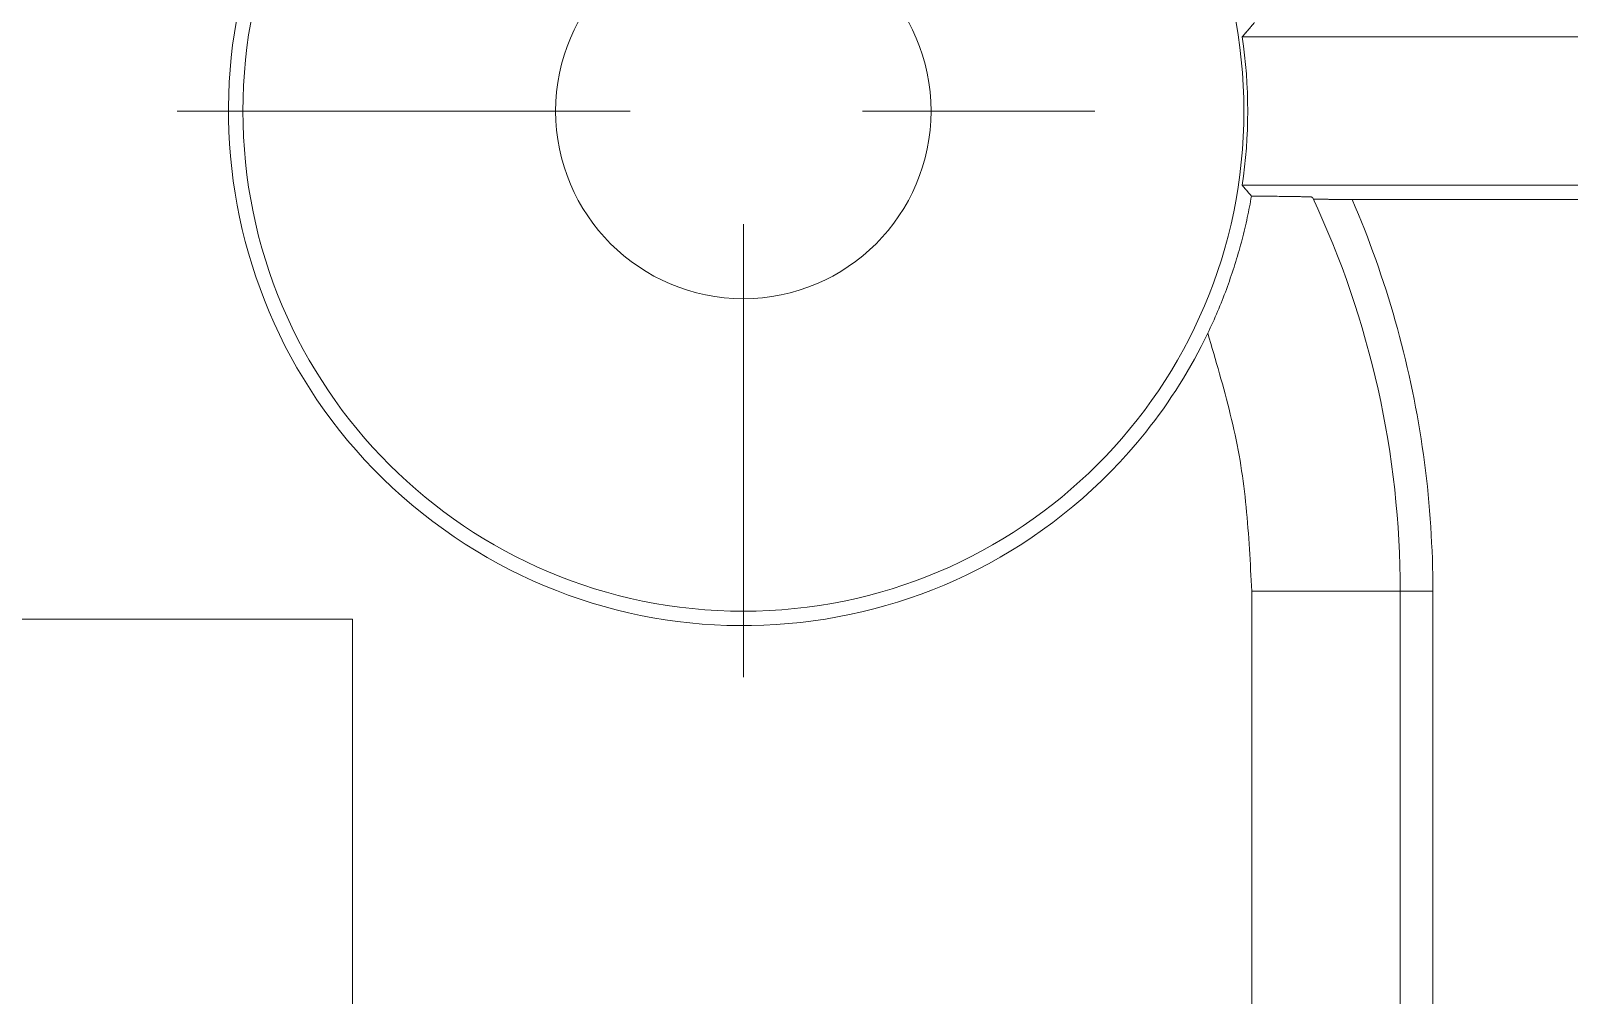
# Model space of a CAD drawing. Header units: inches. Extents: x 0 to 40, y 35.9 to 64.1.
# Drawn here: x 28.512 to 29.175, y 52.401 to 52.817 of the extents above; entities that cross this region are included whole.
import ezdxf

# ---------------------------------------------------------------- set-up
doc = ezdxf.new("R2010")
doc.units = ezdxf.units.IN
doc.header["$MEASUREMENT"] = 0
doc.linetypes.add('AI-Linetype-24', pattern=[0.421007, 0.194993, -0.075338, 0.075338, -0.075338])
doc.linetypes.add('AI-Linetype-25', pattern=[0.421007, 0.194993, -0.075338, 0.075338, -0.075338])
doc.layers.add('2', color=7, linetype='Continuous')

# ---------------------------------------------------------------- blocks, each defined once
blk = doc.blocks.new('block 1930')
at = {"layer": '2', "color": 7, "lineweight": 18, "true_color": 0xffffff}
blk.add_lwpolyline([(29.10182, 49.70666), (29.10182, 52.57552)], dxfattribs=at)
blk = doc.blocks.new('block 1939')
at = {"layer": '2', "color": 7, "lineweight": 18, "true_color": 0xffffff}
blk.add_lwpolyline([(29.03788, 52.57552), (29.10182, 52.57552)], dxfattribs=at)
blk = doc.blocks.new('block 1965')
at = {"layer": '2', "color": 7, "lineweight": 18, "true_color": 0xffffff}
blk.add_lwpolyline([(29.03382, 52.75023), (29.31449, 52.75023)], dxfattribs=at)
blk = doc.blocks.new('block 1988')
at = {"layer": '2', "color": 7, "lineweight": 18, "true_color": 0xffffff}
blk.add_lwpolyline([(29.11585, 52.57552), (29.10182, 52.57552)], dxfattribs=at)
blk = doc.blocks.new('block 2017')
at = {"layer": '2', "color": 7, "lineweight": 18, "true_color": 0xffffff}
blk.add_lwpolyline([(24.94886, 52.56344), (28.65083, 52.56344)], dxfattribs=at)
blk = doc.blocks.new('block 2044')
at = {"layer": '2', "color": 7, "lineweight": 18, "true_color": 0xffffff}
blk.add_lwpolyline([(29.03788, 52.57552), (29.03788, 49.70666)], dxfattribs=at)
blk = doc.blocks.new('block 2057')
at = {"layer": '2', "color": 7, "lineweight": 18, "true_color": 0xffffff}
blk.add_lwpolyline([(29.11585, 52.57552), (29.11585, 49.70666)], dxfattribs=at)
blk = doc.blocks.new('block 2069')
at = {"layer": '2', "color": 7, "lineweight": 18, "true_color": 0xffffff}
blk.add_lwpolyline([(28.65083, 49.53455), (28.65083, 52.56344)], dxfattribs=at)
blk = doc.blocks.new('block 2232')
at = {"layer": '2', "color": 7, "lineweight": 18, "true_color": 0xffffff}
blk.add_lwpolyline([(29.03382, 52.81418), (29.28844, 52.81418)], dxfattribs=at)
blk = doc.blocks.new('block 2280')
at = {"layer": '2', "color": 7, "lineweight": 18, "true_color": 0xffffff}
blk.add_open_spline([(29.03451, 52.7822), (29.03451, 52.90116), (28.93808, 52.99759), (28.81912, 52.99759), (28.70016, 52.99759), (28.60373, 52.90116), (28.60373, 52.7822), (28.60373, 52.66325), (28.70016, 52.56682), (28.81912, 52.56682), (28.93808, 52.56682), (29.03451, 52.66325), (29.03451, 52.7822), (29.03451, 52.7822), (29.03451, 52.7822), (29.03451, 52.7822)], degree=3, knots=[0, 0, 0, 0, 1, 1, 1, 2, 2, 2, 3, 3, 3, 4, 4, 4, 5, 5, 5, 5], dxfattribs=at)
blk = doc.blocks.new('block 2304')
at = {"layer": '2', "color": 7, "lineweight": 18, "true_color": 0xffffff}
blk.add_open_spline([(28.81764, 53.31743), (29.20159, 53.26953), (29.48971, 52.94316), (29.48967, 52.55626)], degree=3, dxfattribs=at)
blk = doc.blocks.new('block 2305')
at = {"layer": '2', "color": 7, "lineweight": 18, "true_color": 0xffffff}
blk.add_open_spline([(29.10182, 52.57552), (29.10182, 52.63415), (29.0889, 52.69206), (29.06403, 52.74515)], degree=3, dxfattribs=at)
blk = doc.blocks.new('block 2322')
at = {"layer": '2', "color": 7, "lineweight": 18, "true_color": 0xffffff}
blk.add_open_spline([(29.03382, 52.75023), (29.03695, 52.77142), (29.03695, 52.79297), (29.03382, 52.81418)], degree=3, dxfattribs=at)
blk = doc.blocks.new('block 2329')
at = {"layer": '2', "color": 7, "lineweight": 18, "true_color": 0xffffff}
blk.add_open_spline([(28.6459, 52.9204), (28.56959, 52.82475), (28.58527, 52.68533), (28.6809, 52.609), (28.77657, 52.53268), (28.916, 52.54833), (28.9923, 52.64399), (29.00278, 52.65711), (29.01173, 52.67139), (29.01897, 52.68653)], degree=3, knots=[0, 0, 0, 0, 1, 1, 1, 2, 2, 2, 3, 3, 3, 3], dxfattribs=at)
blk = doc.blocks.new('block 2351')
at = {"layer": '2', "color": 7, "lineweight": 18, "true_color": 0xffffff}
blk.add_open_spline([(29.40379, 52.53824), (29.40379, 52.8924), (29.13982, 53.19103), (28.78835, 53.23453)], degree=3, dxfattribs=at)
blk = doc.blocks.new('block 2397')
at = {"layer": '2', "color": 7, "lineweight": 18, "true_color": 0xffffff}
blk.add_open_spline([(28.89987, 52.7822), (28.89987, 52.8268), (28.86373, 52.86297), (28.81912, 52.86297), (28.77451, 52.86297), (28.73833, 52.8268), (28.73833, 52.7822), (28.73833, 52.73759), (28.77451, 52.70142), (28.81912, 52.70142), (28.86373, 52.70142), (28.89987, 52.73759), (28.89987, 52.7822), (28.89987, 52.7822), (28.89987, 52.7822), (28.89987, 52.7822)], degree=3, knots=[0, 0, 0, 0, 1, 1, 1, 2, 2, 2, 3, 3, 3, 4, 4, 4, 5, 5, 5, 5], dxfattribs=at)
blk = doc.blocks.new('block 2398')
at = {"layer": '2', "color": 7, "lineweight": 18, "true_color": 0xffffff}
blk.add_open_spline([(29.35769, 52.53824), (29.35769, 52.86914), (29.11106, 53.14816), (28.78267, 53.18879)], degree=3, dxfattribs=at)
blk = doc.blocks.new('block 2399')
at = {"layer": '2', "color": 7, "lineweight": 18, "true_color": 0xffffff}
blk.add_open_spline([(28.79332, 53.27461), (29.16501, 53.2286), (29.44416, 52.91279), (29.44416, 52.53824)], degree=3, dxfattribs=at)
blk = doc.blocks.new('block 2450')
at = {"layer": '2', "color": 7, "lineweight": 18, "true_color": 0xffffff}
blk.add_open_spline([(28.81726, 53.34548), (29.2173, 53.29563), (29.51744, 52.95573), (29.51744, 52.55261)], degree=3, dxfattribs=at)
blk = doc.blocks.new('block 2572')
at = {"layer": '2', "color": 7, "lineweight": 18, "true_color": 0xffffff}
blk.add_open_spline([(29.03778, 52.74558), (29.03778, 52.74558), (29.03871, 52.74558), (29.03871, 52.74558), (29.03871, 52.74558), (29.03964, 52.74557), (29.03964, 52.74557), (29.03964, 52.74557), (29.04057, 52.74557), (29.04057, 52.74557), (29.04057, 52.74557), (29.04147, 52.74555), (29.04147, 52.74555), (29.04147, 52.74555), (29.04233, 52.74555), (29.04233, 52.74555), (29.04233, 52.74555), (29.04319, 52.74555), (29.04319, 52.74555), (29.04319, 52.74555), (29.04405, 52.74553), (29.04405, 52.74553), (29.04405, 52.74553), (29.04491, 52.74553), (29.04491, 52.74553), (29.04491, 52.74553), (29.04574, 52.74551), (29.04574, 52.74551), (29.04574, 52.74551), (29.04653, 52.74551), (29.04653, 52.74551), (29.04653, 52.74551), (29.04732, 52.74551), (29.04732, 52.74551), (29.04732, 52.74551), (29.04811, 52.7455), (29.04811, 52.7455), (29.04811, 52.7455), (29.04887, 52.7455), (29.04887, 52.7455), (29.04887, 52.7455), (29.04967, 52.74548), (29.04967, 52.74548), (29.04967, 52.74548), (29.05039, 52.74548), (29.05039, 52.74548), (29.05039, 52.74548), (29.05111, 52.74546), (29.05111, 52.74546), (29.05111, 52.74546), (29.05184, 52.74546), (29.05184, 52.74546), (29.05184, 52.74546), (29.05249, 52.74545), (29.05249, 52.74545), (29.05249, 52.74545), (29.05318, 52.74545), (29.05318, 52.74545), (29.05318, 52.74545), (29.05383, 52.74545), (29.05383, 52.74545), (29.05383, 52.74545), (29.05449, 52.74543), (29.05449, 52.74543), (29.05449, 52.74543), (29.05511, 52.74541), (29.05511, 52.74541), (29.05511, 52.74541), (29.05569, 52.74541), (29.05569, 52.74541), (29.05569, 52.74541), (29.05628, 52.74541), (29.05628, 52.74541), (29.05628, 52.74541), (29.05683, 52.74539), (29.05683, 52.74539), (29.05683, 52.74539), (29.05738, 52.74538), (29.05738, 52.74538), (29.05738, 52.74538), (29.0579, 52.74538), (29.0579, 52.74538), (29.0579, 52.74538), (29.05842, 52.74536), (29.05842, 52.74536), (29.05842, 52.74536), (29.0589, 52.74536), (29.0589, 52.74536), (29.0589, 52.74536), (29.05935, 52.74534), (29.05935, 52.74534), (29.05935, 52.74534), (29.05979, 52.74534), (29.05979, 52.74534), (29.05979, 52.74534), (29.06021, 52.74532), (29.06021, 52.74532), (29.06021, 52.74532), (29.06062, 52.74531), (29.06062, 52.74531), (29.06062, 52.74531), (29.061, 52.74531), (29.061, 52.74531), (29.061, 52.74531), (29.06134, 52.74531), (29.06134, 52.74531), (29.06134, 52.74531), (29.06169, 52.74529), (29.06169, 52.74529), (29.06169, 52.74529), (29.062, 52.74527), (29.062, 52.74527), (29.062, 52.74527), (29.06227, 52.74527), (29.06227, 52.74527), (29.06227, 52.74527), (29.06255, 52.74526), (29.06255, 52.74526), (29.06255, 52.74526), (29.06279, 52.74524), (29.06279, 52.74524), (29.06279, 52.74524), (29.06303, 52.74524), (29.06303, 52.74524), (29.06303, 52.74524), (29.06324, 52.74524), (29.06324, 52.74524), (29.06324, 52.74524), (29.06341, 52.74522), (29.06341, 52.74522), (29.06358, 52.7452), (29.06372, 52.7452), (29.06372, 52.7452), (29.06382, 52.74519), (29.06389, 52.74517), (29.06389, 52.74517)], degree=3, knots=[0, 0, 0, 0, 1, 1, 1, 2, 2, 2, 3, 3, 3, 4, 4, 4, 5, 5, 5, 6, 6, 6, 7, 7, 7, 8, 8, 8, 9, 9, 9, 10, 10, 10, 11, 11, 11, 12, 12, 12, 13, 13, 13, 14, 14, 14, 15, 15, 15, 16, 16, 16, 17, 17, 17, 18, 18, 18, 19, 19, 19, 20, 20, 20, 21, 21, 21, 22, 22, 22, 23, 23, 23, 24, 24, 24, 25, 25, 25, 26, 26, 26, 27, 27, 27, 28, 28, 28, 29, 29, 29, 30, 30, 30, 31, 31, 31, 32, 32, 32, 33, 33, 33, 34, 34, 34, 35, 35, 35, 36, 36, 36, 37, 37, 37, 38, 38, 38, 39, 39, 39, 40, 40, 40, 41, 41, 41, 42, 42, 42, 43, 43, 43, 44, 44, 44, 45, 45, 45, 45], dxfattribs=at)
blk = doc.blocks.new('block 2584')
at = {"layer": '2', "color": 7, "lineweight": 18, "true_color": 0xffffff}
blk.add_lwpolyline([(29.03778, 52.74558), (29.03757, 52.74443), (29.03737, 52.74327), (29.03716, 52.74214), (29.03692, 52.74098), (29.03671, 52.73983), (29.03647, 52.73866), (29.03623, 52.7375), (29.03599, 52.73633), (29.03575, 52.73516), (29.03547, 52.73399), (29.0352, 52.73282), (29.03492, 52.73163), (29.03464, 52.73046), (29.03437, 52.72927), (29.03406, 52.72808), (29.03375, 52.72691), (29.03344, 52.72572), (29.03313, 52.72453), (29.03278, 52.72333), (29.03244, 52.72216), (29.0321, 52.72095), (29.03175, 52.71976), (29.03141, 52.71857), (29.03103, 52.71737), (29.03068, 52.71618), (29.0303, 52.71497), (29.02989, 52.71378), (29.02951, 52.71258), (29.0291, 52.71139), (29.02868, 52.7102), (29.02827, 52.709), (29.02786, 52.70781), (29.02741, 52.70662), (29.027, 52.70541), (29.02655, 52.70422), (29.0261, 52.70304), (29.02562, 52.70183), (29.02517, 52.70066), (29.02469, 52.69945), (29.02421, 52.69828), (29.02372, 52.69709), (29.02321, 52.6959), (29.02272, 52.69473), (29.02221, 52.69355), (29.02166, 52.69237), (29.02114, 52.6912), (29.02059, 52.69003), (29.02007, 52.68886), (29.01952, 52.68771), (29.01897, 52.68653)], dxfattribs=at)
blk = doc.blocks.new('block 2636')
at = {"layer": '2', "color": 7, "lineweight": 18, "true_color": 0xffffff}
blk.add_lwpolyline([(29.08112, 52.74412), (29.08246, 52.74093), (29.08381, 52.73773), (29.08512, 52.73451), (29.08639, 52.73129), (29.08766, 52.72805), (29.08887, 52.72481), (29.09008, 52.72155), (29.09125, 52.7183), (29.09242, 52.71501), (29.09352, 52.71174), (29.09462, 52.70845), (29.09569, 52.70514), (29.09673, 52.70183), (29.09772, 52.69852), (29.09872, 52.6952), (29.09969, 52.69187), (29.10062, 52.68853), (29.10151, 52.68519), (29.10238, 52.68183), (29.10324, 52.67847), (29.10406, 52.6751), (29.10486, 52.67172), (29.10561, 52.66834), (29.10637, 52.66495), (29.10709, 52.66156), (29.10775, 52.65816), (29.10844, 52.65477), (29.10906, 52.65136), (29.10964, 52.64795), (29.11023, 52.64452), (29.11078, 52.64109), (29.1113, 52.63768), (29.11178, 52.63425), (29.11226, 52.63083), (29.11268, 52.62738), (29.11309, 52.62394), (29.11347, 52.62049), (29.11381, 52.61705), (29.11416, 52.61358), (29.11443, 52.61014), (29.11471, 52.60668), (29.11495, 52.60321), (29.11516, 52.59975), (29.11533, 52.59629), (29.1155, 52.59283), (29.11564, 52.58937), (29.11571, 52.5859), (29.11581, 52.58244), (29.11585, 52.57898), (29.11585, 52.57552)], dxfattribs=at)
blk = doc.blocks.new('block 2640')
at = {"layer": '2', "color": 7, "lineweight": 18, "true_color": 0xffffff}
blk.add_lwpolyline([(29.01897, 52.68653), (29.01962, 52.68436), (29.02028, 52.68218), (29.0209, 52.68001), (29.02155, 52.67782), (29.02217, 52.67565), (29.02279, 52.67348), (29.02345, 52.67131), (29.02407, 52.66912), (29.02465, 52.66693), (29.02527, 52.66476), (29.02586, 52.66257), (29.02645, 52.66039), (29.02703, 52.6582), (29.02758, 52.65601), (29.02817, 52.65382), (29.02868, 52.65164), (29.0292, 52.64943), (29.02972, 52.64724), (29.03023, 52.64504), (29.03072, 52.64283), (29.03117, 52.64063), (29.03161, 52.63842), (29.03206, 52.6362), (29.03244, 52.634), (29.03285, 52.63177), (29.0332, 52.62955), (29.03354, 52.62733), (29.03389, 52.62511), (29.0342, 52.62287), (29.03447, 52.62063), (29.03475, 52.61839), (29.03502, 52.61615), (29.03526, 52.61391), (29.03547, 52.61167), (29.03568, 52.60942), (29.03588, 52.60716), (29.03609, 52.60492), (29.03626, 52.60266), (29.03644, 52.60041), (29.03661, 52.59813), (29.03675, 52.59589), (29.03688, 52.59362), (29.03702, 52.59136), (29.03716, 52.58911), (29.0373, 52.58683), (29.0374, 52.58458), (29.03754, 52.5823), (29.03764, 52.58005), (29.03775, 52.57777), (29.03788, 52.57552)], dxfattribs=at)
blk = doc.blocks.new('block 2645')
at = {"layer": '2', "color": 7, "lineweight": 18, "true_color": 0xffffff}
blk.add_lwpolyline([(29.20332, 52.74419), (29.20087, 52.74419), (29.19842, 52.74419), (29.19601, 52.74417), (29.19357, 52.74417), (29.19112, 52.74417), (29.18867, 52.74417), (29.18623, 52.74417), (29.18378, 52.74417), (29.18134, 52.74417), (29.17889, 52.74417), (29.17644, 52.74417), (29.174, 52.74417), (29.17155, 52.74417), (29.16911, 52.74417), (29.16666, 52.74417), (29.16421, 52.74417), (29.16177, 52.74417), (29.15932, 52.74417), (29.15688, 52.74415), (29.15447, 52.74415), (29.15202, 52.74415), (29.14957, 52.74415), (29.14713, 52.74415), (29.14468, 52.74415), (29.14223, 52.74415), (29.13979, 52.74415), (29.13734, 52.74415), (29.1349, 52.74415), (29.13245, 52.74414), (29.13, 52.74414), (29.12756, 52.74414), (29.12511, 52.74414), (29.12267, 52.74414), (29.12022, 52.74414), (29.11777, 52.74414), (29.11533, 52.74414), (29.11288, 52.74414), (29.11044, 52.74414), (29.10799, 52.74414), (29.10554, 52.74414), (29.10313, 52.74414), (29.10069, 52.74414), (29.09824, 52.74414), (29.0958, 52.74414), (29.09335, 52.74414), (29.0909, 52.74412), (29.08846, 52.74412), (29.08601, 52.74412), (29.08356, 52.74412), (29.08112, 52.74412)], dxfattribs=at)
blk = doc.blocks.new('block 2849')
at = {"layer": '2', "color": 7, "lineweight": 18, "true_color": 0xffffff}
blk.add_open_spline([(29.03778, 52.74558), (29.03771, 52.74567), (29.03761, 52.74576), (29.03761, 52.74576), (29.03754, 52.74586), (29.03747, 52.74596), (29.03747, 52.74596), (29.03737, 52.74605), (29.0373, 52.74613), (29.0373, 52.74613), (29.03723, 52.74624), (29.03716, 52.74632), (29.03716, 52.74632), (29.03706, 52.74641), (29.03699, 52.74651), (29.03699, 52.74651), (29.03692, 52.7466), (29.03682, 52.74669), (29.03682, 52.74669), (29.03675, 52.74679), (29.03668, 52.74688), (29.03668, 52.74688), (29.03657, 52.74698), (29.0365, 52.74706), (29.0365, 52.74706), (29.03644, 52.74717), (29.03637, 52.74725), (29.03637, 52.74725), (29.03626, 52.74734), (29.03619, 52.74744), (29.03619, 52.74744), (29.03613, 52.74753), (29.03602, 52.74762), (29.03602, 52.74762), (29.03595, 52.74772), (29.03588, 52.74781), (29.03588, 52.74781), (29.03578, 52.74791), (29.03571, 52.74799), (29.03571, 52.74799), (29.03564, 52.7481), (29.03554, 52.74818), (29.03554, 52.74818), (29.03547, 52.74827), (29.0354, 52.74837), (29.0354, 52.74837), (29.03533, 52.74846), (29.03523, 52.74855), (29.03523, 52.74855), (29.03516, 52.74865), (29.03509, 52.74874), (29.03509, 52.74874), (29.03499, 52.74884), (29.03492, 52.74892), (29.03492, 52.74892), (29.03485, 52.74903), (29.03475, 52.74911), (29.03475, 52.74911), (29.03468, 52.7492), (29.03461, 52.7493), (29.03461, 52.7493), (29.03451, 52.74939), (29.03444, 52.74948), (29.03444, 52.74948), (29.03437, 52.74958), (29.0343, 52.74967), (29.0343, 52.74967), (29.0342, 52.74975), (29.03413, 52.74986), (29.03413, 52.74986), (29.03406, 52.74994), (29.03396, 52.75004), (29.03396, 52.75004), (29.03389, 52.75013), (29.03382, 52.75023), (29.03382, 52.75023)], degree=3, knots=[0, 0, 0, 0, 1, 1, 1, 2, 2, 2, 3, 3, 3, 4, 4, 4, 5, 5, 5, 6, 6, 6, 7, 7, 7, 8, 8, 8, 9, 9, 9, 10, 10, 10, 11, 11, 11, 12, 12, 12, 13, 13, 13, 14, 14, 14, 15, 15, 15, 16, 16, 16, 17, 17, 17, 18, 18, 18, 19, 19, 19, 20, 20, 20, 21, 21, 21, 22, 22, 22, 23, 23, 23, 24, 24, 24, 25, 25, 25, 25], dxfattribs=at)
blk = doc.blocks.new('block 2852')
at = {"layer": '2', "color": 7, "lineweight": 18, "true_color": 0xffffff}
blk.add_open_spline([(29.03902, 52.82031), (29.03892, 52.82017), (29.03881, 52.82005), (29.03881, 52.82005), (29.03871, 52.81993), (29.03861, 52.81981), (29.03861, 52.81981), (29.0385, 52.81969), (29.0384, 52.81955), (29.0384, 52.81955), (29.0383, 52.81943), (29.03819, 52.81931), (29.03819, 52.81931), (29.03809, 52.81919), (29.03799, 52.81907), (29.03799, 52.81907), (29.03788, 52.81893), (29.03778, 52.81881), (29.03778, 52.81881), (29.03768, 52.81869), (29.03757, 52.81857), (29.03757, 52.81857), (29.03747, 52.81845), (29.03737, 52.81833), (29.03737, 52.81833), (29.03726, 52.81821), (29.03716, 52.81807), (29.03716, 52.81807), (29.03706, 52.81795), (29.03695, 52.81783), (29.03695, 52.81783), (29.03685, 52.81771), (29.03675, 52.81759), (29.03675, 52.81759), (29.03664, 52.81747), (29.03654, 52.81734), (29.03654, 52.81734), (29.03644, 52.81721), (29.0363, 52.8171), (29.0363, 52.8171), (29.03619, 52.81697), (29.03609, 52.81685), (29.03609, 52.81685), (29.03599, 52.81672), (29.03588, 52.8166), (29.03588, 52.8166), (29.03578, 52.81648), (29.03568, 52.81636), (29.03568, 52.81636), (29.03557, 52.81624), (29.03547, 52.8161), (29.03547, 52.8161), (29.03537, 52.816), (29.03526, 52.81586), (29.03526, 52.81586), (29.03516, 52.81576), (29.03506, 52.81562), (29.03506, 52.81562), (29.03495, 52.8155), (29.03485, 52.81538), (29.03485, 52.81538), (29.03475, 52.81526), (29.03464, 52.81514), (29.03464, 52.81514), (29.03454, 52.81502), (29.03444, 52.8149), (29.03444, 52.8149), (29.03433, 52.81478), (29.03423, 52.81466), (29.03423, 52.81466), (29.03413, 52.81454), (29.03402, 52.81442), (29.03402, 52.81442), (29.03392, 52.8143), (29.03382, 52.81418), (29.03382, 52.81418)], degree=3, knots=[0, 0, 0, 0, 1, 1, 1, 2, 2, 2, 3, 3, 3, 4, 4, 4, 5, 5, 5, 6, 6, 6, 7, 7, 7, 8, 8, 8, 9, 9, 9, 10, 10, 10, 11, 11, 11, 12, 12, 12, 13, 13, 13, 14, 14, 14, 15, 15, 15, 16, 16, 16, 17, 17, 17, 18, 18, 18, 19, 19, 19, 20, 20, 20, 21, 21, 21, 22, 22, 22, 23, 23, 23, 24, 24, 24, 25, 25, 25, 25], dxfattribs=at)
blk = doc.blocks.new('block 2870')
at = {"layer": '2', "color": 7, "lineweight": 18, "true_color": 0xffffff}
blk.add_lwpolyline([(29.06444, 52.74424), (29.06479, 52.74424), (29.0651, 52.74424), (29.06544, 52.74424), (29.06579, 52.74424), (29.06613, 52.74422), (29.06644, 52.74422), (29.06679, 52.74422), (29.06713, 52.74422), (29.06744, 52.74422), (29.06779, 52.74422), (29.06813, 52.74421), (29.06844, 52.74421), (29.06879, 52.74421), (29.06913, 52.74421), (29.06944, 52.74421), (29.06978, 52.74421), (29.07013, 52.74421), (29.07044, 52.74421), (29.07078, 52.74421), (29.07113, 52.74419), (29.07144, 52.74419), (29.07178, 52.74419), (29.07213, 52.74419), (29.07247, 52.74419), (29.07278, 52.74417), (29.07313, 52.74417), (29.07344, 52.74417), (29.07378, 52.74417), (29.07413, 52.74417), (29.07447, 52.74417), (29.07478, 52.74417), (29.07512, 52.74417), (29.07547, 52.74417), (29.07578, 52.74415), (29.07612, 52.74415), (29.07647, 52.74415), (29.07678, 52.74415), (29.07712, 52.74415), (29.07747, 52.74414), (29.07778, 52.74414), (29.07812, 52.74414), (29.07847, 52.74414), (29.07878, 52.74414), (29.07912, 52.74414), (29.07947, 52.74414), (29.07978, 52.74414), (29.08012, 52.74414), (29.08046, 52.74412), (29.08077, 52.74412), (29.08112, 52.74412)], dxfattribs=at)
blk = doc.blocks.new('block 3309')
at = {"layer": '2', "color": 1, "linetype": 'AI-Linetype-24', "lineweight": 18, "true_color": 0xff0000}
blk.add_lwpolyline([(28.57538, 52.7822), (29.06286, 52.7822)], dxfattribs=at)
blk = doc.blocks.new('block 3310')
at = {"layer": '2', "color": 1, "linetype": 'AI-Linetype-25', "lineweight": 18, "true_color": 0xff0000}
blk.add_lwpolyline([(28.81912, 52.53846), (28.81912, 53.02595)], dxfattribs=at)

msp = doc.modelspace()

# ---------------------------------------------------------------- block references
at = {"layer": '2'}
for name in ['block 2450', 'block 2304', 'block 2399', 'block 2351', 'block 2398', 'block 3310', 'block 2280', 'block 2329', 'block 2397', 'block 2852', 'block 2232', 'block 2322', 'block 3309', 'block 1965', 'block 2849', 'block 2584', 'block 2572', 'block 2305', 'block 2870', 'block 2645', 'block 2636', 'block 2640', 'block 1939', 'block 2044', 'block 1930', 'block 1988', 'block 2057', 'block 2017', 'block 2069']:
    msp.add_blockref(name, (0, 0), dxfattribs=at)

doc.saveas('drawing.dxf')
